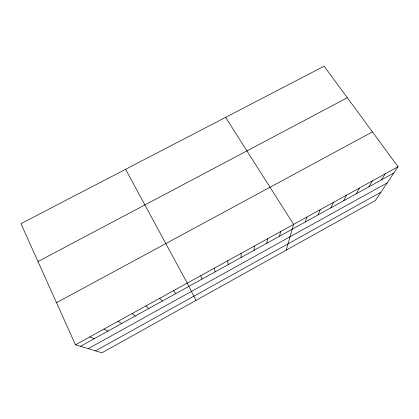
<?xml version="1.0" encoding="UTF-8"?>
<svg xmlns="http://www.w3.org/2000/svg" width="419" height="419" viewBox="0 0 419 419"><rect width="100%" height="100%" fill="white"/><g stroke="black" fill="none" stroke-linecap="round" stroke-linejoin="round"><path stroke-width="0.63" d="M254.034 250.321L254.317 246.084M266.84 243.24L267.495 238.809M279.573 236.196L280.594 231.576M286.193 250.159L293.619 224.385L225.611 117.357M305.2 222.023L306.954 217.026M318.084 214.9L320.205 209.704M330.9 207.814L333.377 202.435M343.632 200.769L346.471 195.207M356.297 193.767L359.481 188.021M368.882 186.806L372.418 180.882M381.395 179.887L385.271 173.785M398.05 166.725L375.393 200.465L101.937 352.803L75.472 344.827L20.95 223.641L324.117 66.197L398.05 166.725L75.472 344.827M88.22 348.671L387.198 182.883M95.495 350.86L380.955 192.185M80.443 346.324L393.834 173.005M56.507 302.68L372.428 131.891M37.998 261.535L347.32 97.747M89.745 336.944L94.28 338.667M103.928 329.114L108.039 331.062M118.027 321.331L121.709 323.499M132.037 313.595L135.3 315.984M145.959 305.907L148.808 308.515M159.796 298.27L162.237 301.088M173.55 290.676L175.587 293.703M125.6 169.292L187.214 283.129L195.977 300.418M200.801 275.629L202.047 279.07M214.303 268.176L215.157 271.821M227.721 260.77L228.193 264.609M241.061 253.401L241.15 257.444"/></g></svg>
